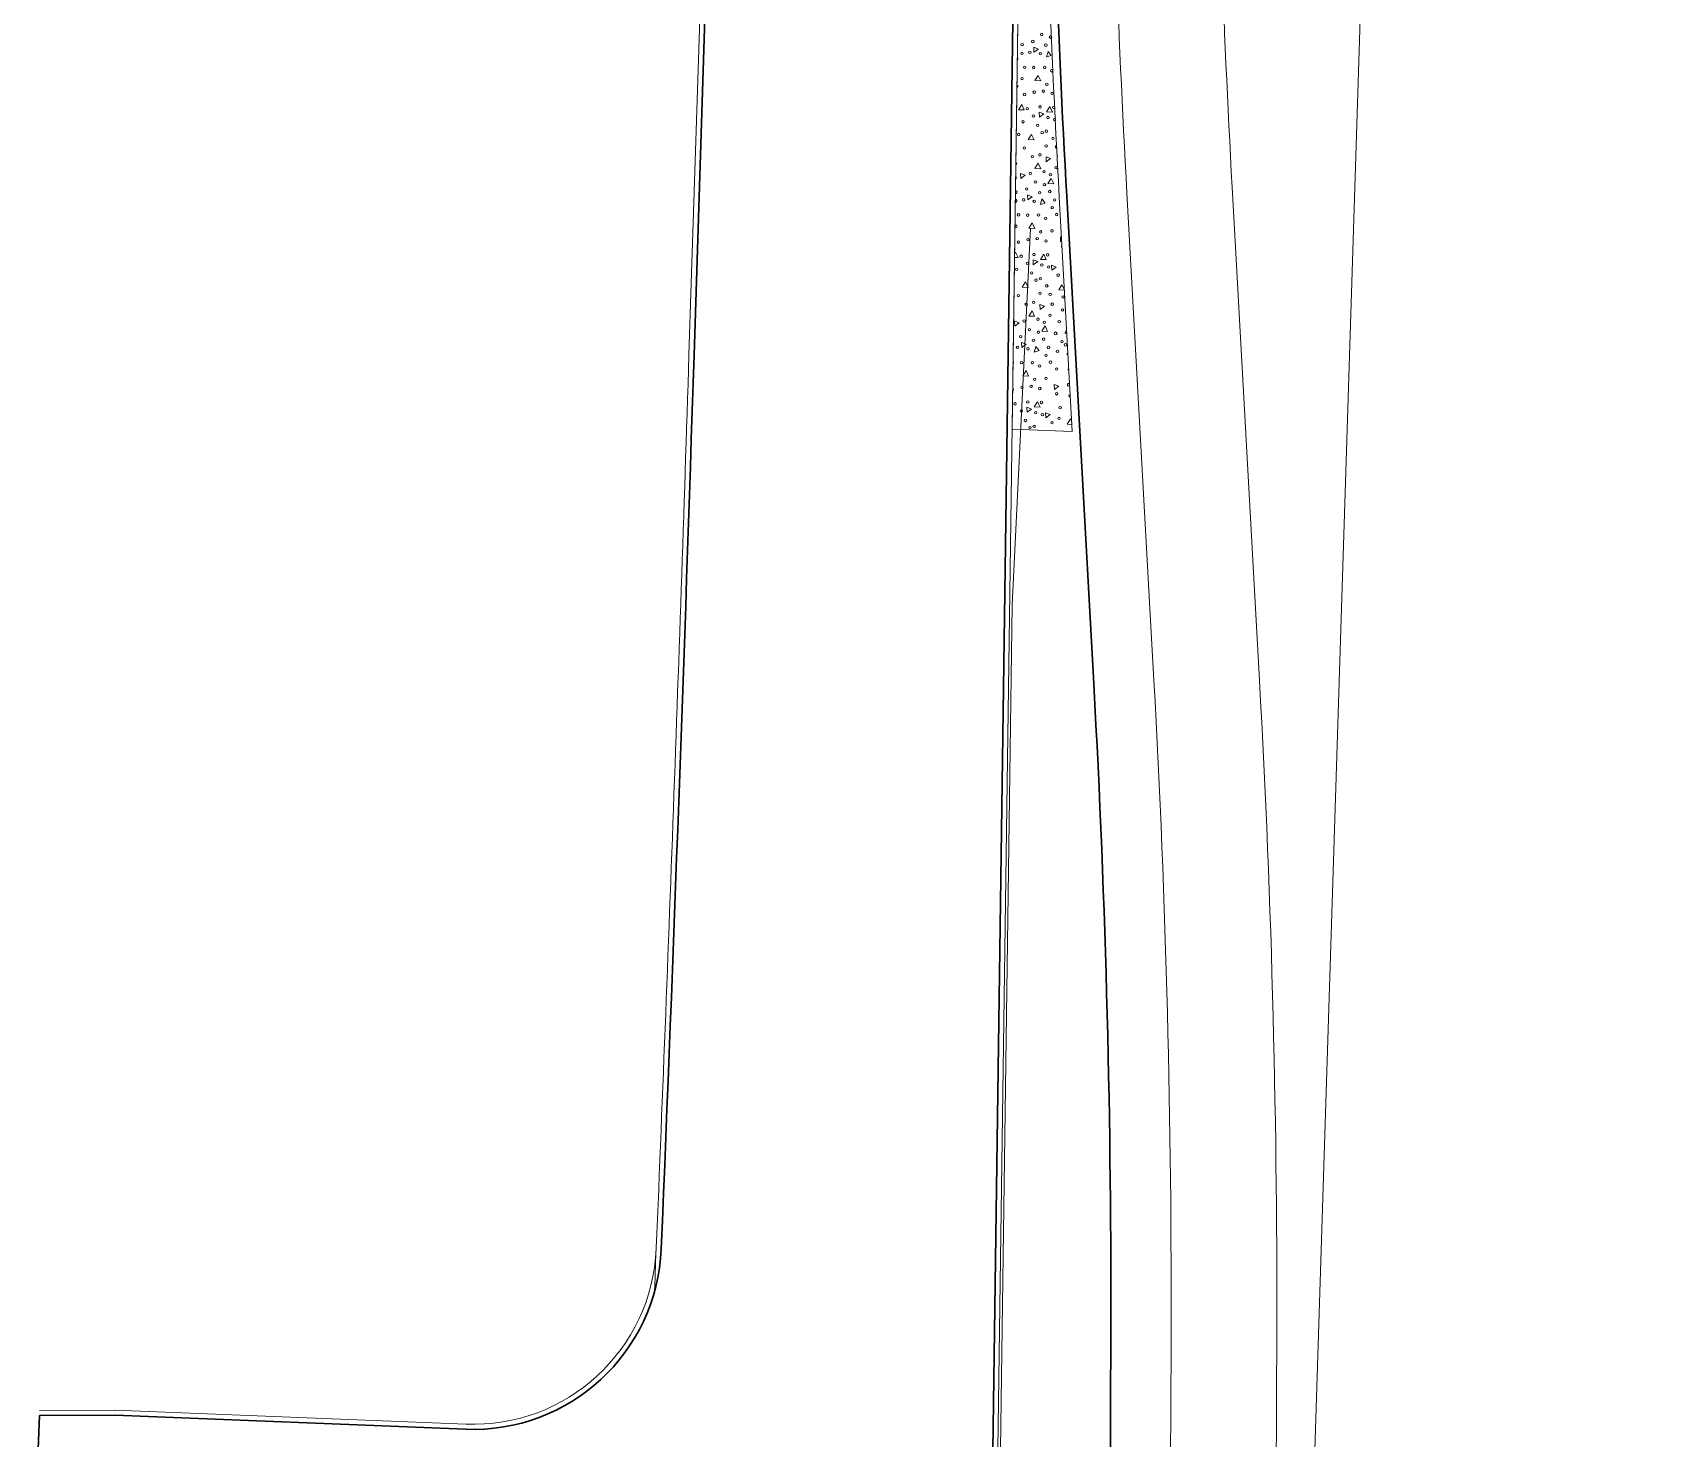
# Model space of a CAD drawing. Extents: x 2536801 to 2538856, y 7112140 to 7131569.
# Drawn here: x 2537628.4 to 2537843.1, y 7116751.6 to 7116938.2 of the extents above; entities that cross this region are included whole.
import ezdxf

# ---------------------------------------------------------------- set-up
doc = ezdxf.new("R2010")
doc.units = 0
doc.header["$LTSCALE"] = 100
doc.header["$MEASUREMENT"] = 0
for name, color, linetype, lineweight in [('D_BOC_FR', 3, 'Continuous', 13), ('D_DRVWY_1', 6, 'Continuous', 30), ('D_EOS_RMP', 1, 'Continuous', 30), ('D_EOT_ML', 7, 'Continuous', 13), ('D_EOT_RMP', 1, 'Continuous', 13), ('D_FOC_FR', 3, 'Continuous', 30), ('D_MBGF', 20, 'Continuous', 0), ('D_RIPRAP_1', 7, 'Continuous', 0)]:
    doc.layers.add(name, color=color, linetype=linetype, lineweight=lineweight)
doc.linetypes.add('mbgf', pattern='A,1,-0.5,[46,dgnlstyle-BGELINES.shx,S=0.008,R=0,X=0,Y=0],-0.5,1', length=3)

msp = doc.modelspace()

# ---------------------------------------------------------------- linework, layer by layer
at = {"layer": 'D_BOC_FR', "lineweight": 0}
for p, q in [((2537715.59, 7116895.42), (2537749.49, 7117959.28)), ((2537753.98, 7116562), (2537759.96, 7116989.91))]:
    msp.add_line(p, q, dxfattribs=at)
msp.add_arc((2525324.55, 7117290.22), 12397.33, 357.599881, 358.175055, dxfattribs=at)
at = {"layer": 'D_DRVWY_1', "lineweight": 0}
for p, q in [((2537629.36, 7116755.29), (2537639.37, 7116755.37)), ((2537685.95, 7116753.48), (2537639.41, 7116755.37))]:
    msp.add_line(p, q, dxfattribs=at)
at = {"layer": 'D_DRVWY_1'}
for p, q in [((2537628.4, 7116730.88), (2537629.37, 7116754.62)), ((2537629.37, 7116754.62), (2537639.38, 7116754.7)), ((2537685.92, 7116752.82), (2537639.38, 7116754.7))]:
    msp.add_line(p, q, dxfattribs=at)
at = {"layer": 'D_DRVWY_1', "extrusion": (0, 0, -1)}
msp.add_arc((-2537686.93, 7116777.8), 25, 182.3736, 272.3202, dxfattribs=at)
at = {"layer": 'D_DRVWY_1', "lineweight": 0, "extrusion": (0, 0, -1)}
msp.add_arc((-2537686.93, 7116777.8), 24.33, 182.3736, 272.3202, dxfattribs=at)
at = {"layer": 'D_EOS_RMP'}
msp.add_line((2537769.34, 7116851.76), (2537765.75, 7116916.46), dxfattribs=at)
at = {"layer": 'D_EOS_RMP', "extrusion": (0, 0, -1)}
msp.add_arc((-2539285.41, 7117000.76), 1522, 356.82493, 1.82493, dxfattribs=at)
at = {"layer": 'D_EOS_RMP'}
for centre, radius, start, end in [((2536293.61, 7116769.9), 1478, 359.77199, 3.17507), ((2527921.04, 7116803.22), 9850.64, 354.828399, 359.771988)]:
    msp.add_arc(centre, radius, start, end, dxfattribs=at)
at = {"layer": 'D_EOT_ML'}
msp.add_line((2537798.59, 7116747.27), (2537892.98, 7119709.78), dxfattribs=at)
at = {"layer": 'D_EOT_RMP'}
for p, q in [((2537777.32, 7116852.21), (2537773.74, 7116916.9)), ((2537791.35, 7116852.21), (2537787.71, 7116917.68))]:
    msp.add_line(p, q, dxfattribs=at)
at = {"layer": 'D_EOT_RMP', "extrusion": (0, 0, -1)}
for radius in [1514, 1500]:
    msp.add_arc((-2539285.41, 7117000.76), radius, 356.82493, 1.82493, dxfattribs=at)
at = {"layer": 'D_EOT_RMP'}
for centre, radius, start, end in [((2536293.61, 7116769.9), 1486, 359.77199, 3.17507), ((2536293.65, 7116769.13), 1500, 359.76669, 3.17507), ((2527921.04, 7116803.22), 9858.64, 353.977082, 359.771988), ((2527921.04, 7116803.22), 9872.68, 358.499903, 359.766692)]:
    msp.add_arc(centre, radius, start, end, dxfattribs=at)
at = {"layer": 'D_FOC_FR'}
for p, q in [((2537716.26, 7116895.4), (2537750.16, 7117959.26)), ((2537753.31, 7116562.01), (2537759.29, 7116989.93))]:
    msp.add_line(p, q, dxfattribs=at)
msp.add_arc((2525324.55, 7117290.22), 12398, 357.626418, 358.175055, dxfattribs=at)
at = {"layer": 'D_MBGF', "linetype": 'mbgf', "lineweight": 13, "ltscale": 0.025}
for p in [(2537760.95, 7116912.2), (2537754.31, 7116562)]:
    msp.add_line(p, (2537758.51, 7116862.26), dxfattribs=at)
at = {"layer": 'D_RIPRAP_1', "color": 7, "linetype": 'Continuous', "lineweight": 0}
for p, q in [((2537765.9, 7116893.45), (2537766.02, 7116893.56)), ((2537766.02, 7116893.42), (2537765.9, 7116893.45))]:
    msp.add_line(p, q, dxfattribs=at)
at = {"layer": 'D_RIPRAP_1', "color": 7, "lineweight": 0, "flags": 128}
for points in [[(2537763.18, 7117049.26), (2537773.87, 7117384.57), (2537777.09, 7117485.79), (2537776.09, 7117485.83), (2537772.88, 7117384.84), (2537772.54, 7117384.85), (2537759.96, 7116989.91), (2537758.5, 7116885.57)], [(2537758.5, 7116885.57), (2537766.48, 7116885.24), (2537764.75, 7116916.41)]]:
    msp.add_lwpolyline(points, dxfattribs=at)
at = {"layer": 'D_RIPRAP_1', "color": 7, "linetype": 'Continuous', "lineweight": 0, "flags": 128}
for points in [[(2537761.4, 7116935.57), (2537761.36, 7116936.24), (2537761.98, 7116935.99)], [(2537763.7, 7116935.16), (2537763.07, 7116934.95), (2537763.27, 7116935.69)], [(2537762.31, 7116931.78), (2537761.53, 7116931.81), (2537761.97, 7116932.5)], [(2537760.11, 7116927.92), (2537759.33, 7116927.95), (2537759.77, 7116928.65)], [(2537762.13, 7116926.96), (2537762.09, 7116927.63), (2537762.71, 7116927.39)], [(2537763.85, 7116927.64), (2537763.07, 7116927.67), (2537763.51, 7116928.37)], [(2537761.42, 7116923.95), (2537760.65, 7116923.98), (2537761.09, 7116924.68)], [(2537762.29, 7116920.11), (2537761.51, 7116920.15), (2537761.95, 7116920.84)], [(2537763.03, 7116921.04), (2537763, 7116921.71), (2537763.61, 7116921.47)], [(2537759.65, 7116918.82), (2537759.62, 7116919.49), (2537760.23, 7116919.25)], [(2537764.02, 7116918.11), (2537763.24, 7116918.14), (2537763.68, 7116918.83)], [(2537760.59, 7116915.98), (2537760.55, 7116916.65), (2537761.17, 7116916.41)], [(2537762.89, 7116915.57), (2537762.26, 7116915.36), (2537762.46, 7116916.11)], [(2537761.5, 7116912.19), (2537760.72, 7116912.23), (2537761.16, 7116912.92)], [(2537761.31, 7116907.38), (2537761.28, 7116908.05), (2537761.89, 7116907.81)], [(2537763.04, 7116908.06), (2537762.26, 7116908.09), (2537762.7, 7116908.78)], [(2537763.77, 7116906.64), (2537763.74, 7116907.31), (2537764.35, 7116907.06)], [(2537760.61, 7116904.37), (2537759.83, 7116904.4), (2537760.27, 7116905.09)], [(2537762.22, 7116901.45), (2537762.18, 7116902.12), (2537762.8, 7116901.88)], [(2537758.84, 7116899.24), (2537758.81, 7116899.91), (2537759.42, 7116899.67)], [(2537761.48, 7116900.53), (2537760.7, 7116900.56), (2537761.14, 7116901.26)], [(2537763.21, 7116898.52), (2537762.43, 7116898.55), (2537762.87, 7116899.25)], [(2537759.77, 7116896.39), (2537759.74, 7116897.06), (2537760.35, 7116896.82)], [(2537762.08, 7116895.99), (2537761.44, 7116895.78), (2537761.65, 7116896.52)], [(2537760.68, 7116892.61), (2537759.91, 7116892.64), (2537760.35, 7116893.33)], [(2537764.13, 7116890.83), (2537764.1, 7116891.5), (2537764.71, 7116891.25)], [(2537760.5, 7116887.79), (2537760.46, 7116888.46), (2537761.08, 7116888.22)], [(2537762.22, 7116888.47), (2537761.44, 7116888.5), (2537761.88, 7116889.2)], [(2537762.96, 7116887.05), (2537762.92, 7116887.72), (2537763.54, 7116887.48)]]:
    msp.add_lwpolyline(points, close=True, dxfattribs=at)
for points in [[(2537765.08, 7116910.51), (2537764.94, 7116910.41), (2537764.91, 7116911.08), (2537765.05, 7116911.03)], [(2537758.83, 7116908.86), (2537758.96, 7116909.06), (2537759.29, 7116908.34), (2537758.82, 7116908.36)], [(2537765.44, 7116903.99), (2537764.68, 7116904.03), (2537765.12, 7116904.72), (2537765.44, 7116904.04)], [(2537765.76, 7116898.28), (2537765.48, 7116898.29), (2537765.73, 7116898.69)], [(2537766.43, 7116886.19), (2537765.8, 7116886.22), (2537766.24, 7116886.91), (2537766.41, 7116886.55)]]:
    msp.add_lwpolyline(points, dxfattribs=at)
at = {"layer": 'D_RIPRAP_1', "color": 7, "linetype": 'Continuous', "lineweight": 0}
for centre, radius in [((2537762.42, 7116937.94), 0.163), ((2537759.83, 7116936.6), 0.163), ((2537760.85, 7116935.58), 0.163), ((2537761.25, 7116937.01), 0.163), ((2537762.97, 7116936.52), 0.163), ((2537763.6, 7116937.59), 0.163), ((2537759.8, 7116935.45), 0.163), ((2537760.16, 7116933.58), 0.163), ((2537761.37, 7116933.55), 0.163), ((2537762.25, 7116935.39), 0.163), ((2537762.81, 7116933.56), 0.163), ((2537759.82, 7116932.08), 0.163), ((2537763.11, 7116931.33), 0.163), ((2537763.75, 7116933.12), 0.163), ((2537760.14, 7116929.97), 0.163), ((2537761.43, 7116930.28), 0.163), ((2537762.65, 7116930.42), 0.163), ((2537763.8, 7116930.12), 0.163), ((2537760.52, 7116928.1), 0.163), ((2537761.34, 7116927.13), 0.163), ((2537762.2, 7116928.33), 0.163), ((2537763.26, 7116926.92), 0.163), ((2537764.02, 7116928.27), 0.163), ((2537759.93, 7116926.35), 0.163), ((2537761.89, 7116925.88), 0.163), ((2537762.49, 7116924.92), 0.163), ((2537763.05, 7116925.11), 0.163), ((2537759.37, 7116924.66), 0.163), ((2537760.13, 7116922.86), 0.163), ((2537763.02, 7116923.15), 0.163), ((2537763.92, 7116924.15), 0.163), ((2537761.18, 7116921.72), 0.163), ((2537762.19, 7116921.96), 0.163), ((2537760.92, 7116919.5), 0.163), ((2537761.6, 7116918.35), 0.163), ((2537762.74, 7116919.73), 0.163), ((2537763.59, 7116919.33), 0.163), ((2537764.34, 7116920.25), 0.163), ((2537760.44, 7116917.43), 0.163), ((2537762.16, 7116916.93), 0.163), ((2537762.79, 7116918.01), 0.163), ((2537763.5, 7116917.09), 0.163), ((2537760.04, 7116915.99), 0.163), ((2537761.43, 7116915.8), 0.163), ((2537763.82, 7116914.95), 0.163), ((2537764.14, 7116915.97), 0.163), ((2537764.4, 7116914.04), 0.163), ((2537759.35, 7116914), 0.163), ((2537760.56, 7116913.96), 0.163), ((2537762, 7116913.98), 0.163), ((2537762.94, 7116913.54), 0.163), ((2537763.8, 7116911.88), 0.163), ((2537759.33, 7116910.38), 0.163), ((2537760.62, 7116910.7), 0.163), ((2537761.83, 7116910.84), 0.163), ((2537762.3, 7116911.74), 0.163), ((2537762.99, 7116910.53), 0.163), ((2537759.7, 7116908.51), 0.163), ((2537761.39, 7116908.74), 0.163), ((2537763.21, 7116908.69), 0.163), ((2537759.11, 7116906.76), 0.163), ((2537760.53, 7116907.55), 0.163), ((2537761.08, 7116906.29), 0.163), ((2537762.24, 7116905.52), 0.163), ((2537762.44, 7116907.34), 0.163), ((2537763.34, 7116907.07), 0.163), ((2537764.61, 7116906), 0.163), ((2537759.31, 7116903.28), 0.163), ((2537761.67, 7116905.33), 0.163), ((2537762.21, 7116903.57), 0.163), ((2537763.1, 7116904.57), 0.163), ((2537763.55, 7116903.44), 0.163), ((2537760.37, 7116902.13), 0.163), ((2537761.37, 7116902.38), 0.163), ((2537763.82, 7116902.14), 0.163), ((2537765.18, 7116901.37), 0.163), ((2537765.27, 7116903.1), 0.163), ((2537760.1, 7116899.92), 0.163), ((2537761.92, 7116900.15), 0.163), ((2537762.78, 7116899.74), 0.163), ((2537763.53, 7116900.66), 0.163), ((2537764.74, 7116899.81), 0.163), ((2537759.63, 7116897.84), 0.163), ((2537760.79, 7116898.77), 0.163), ((2537761.34, 7116897.35), 0.163), ((2537761.98, 7116898.42), 0.163), ((2537762.68, 7116897.5), 0.163), ((2537764.27, 7116898.26), 0.199), ((2537765.11, 7116897.16), 0.163), ((2537759.22, 7116896.41), 0.163), ((2537760.62, 7116896.22), 0.163), ((2537763, 7116895.36), 0.163), ((2537763.33, 7116896.39), 0.163), ((2537764.52, 7116895.89), 0.163), ((2537765.59, 7116896.75), 0.163), ((2537759.74, 7116894.38), 0.163), ((2537761.19, 7116894.39), 0.163), ((2537762.13, 7116893.95), 0.163), ((2537763.59, 7116894.45), 0.163), ((2537764.42, 7116893.53), 0.163), ((2537759.8, 7116891.11), 0.163), ((2537761.02, 7116891.25), 0.163), ((2537761.49, 7116892.16), 0.163), ((2537762.17, 7116890.95), 0.163), ((2537762.99, 7116892.3), 0.163), ((2537758.89, 7116888.92), 0.163), ((2537760.58, 7116889.16), 0.163), ((2537762.4, 7116889.1), 0.163), ((2537764.41, 7116890.25), 0.163), ((2537764.88, 7116888.4), 0.163), ((2537759.71, 7116887.96), 0.163), ((2537760.27, 7116886.71), 0.163), ((2537761.63, 7116887.75), 0.163), ((2537762.53, 7116887.48), 0.163), ((2537763.8, 7116886.41), 0.163), ((2537764.73, 7116886.98), 0.163), ((2537760.86, 7116885.75), 0.163), ((2537761.42, 7116885.94), 0.163)]:
    msp.add_circle(centre, radius, dxfattribs=at)
at = {"layer": 'D_RIPRAP_1', "color": 7, "lineweight": 0, "extrusion": (0, 0, -1)}
msp.add_arc((-2539285.41, 7117000.76), 1523, 356.82493, 1.82493, dxfattribs=at)
at = {"layer": 'D_RIPRAP_1', "color": 7, "linetype": 'Continuous', "lineweight": 0}
for centre, start, end in [((2537759.11, 7116934.7), 299.5453, 58.853), ((2537758.99, 7116929.26), 318.6868, 39.7115), ((2537759.11, 7116931.07), 280.5563, 77.8421), ((2537764.15, 7116926.65), 27.502, 337.535), ((2537764.37, 7116923.03), 58.4382, 306.5987), ((2537758.98, 7116920.79), 272.9888, 85.4096), ((2537764.64, 7116921.72), 140.6021, 224.4348), ((2537758.91, 7116918.92), 291.7056, 66.6927), ((2537759.02, 7116917.01), 240.1253, 118.273), ((2537758.98, 7116915.86), 248.4891, 109.9093), ((2537759.01, 7116912.49), 218.0607, 140.3376), ((2537765.22, 7116909.84), 135.7872, 230.5629), ((2537765.95, 7116895.54), 107.9581, 258.392), ((2537758.54, 7116894.41), 302.0225, 56.3759), ((2537758.52, 7116890.8), 290.7246, 67.6738), ((2537765.99, 7116891.44), 33.9909, 332.3593), ((2537766.19, 7116889.98), 85.7155, 280.6347)]:
    msp.add_arc(centre, 0.163, start, end, dxfattribs=at)

doc.saveas('drawing.dxf')
